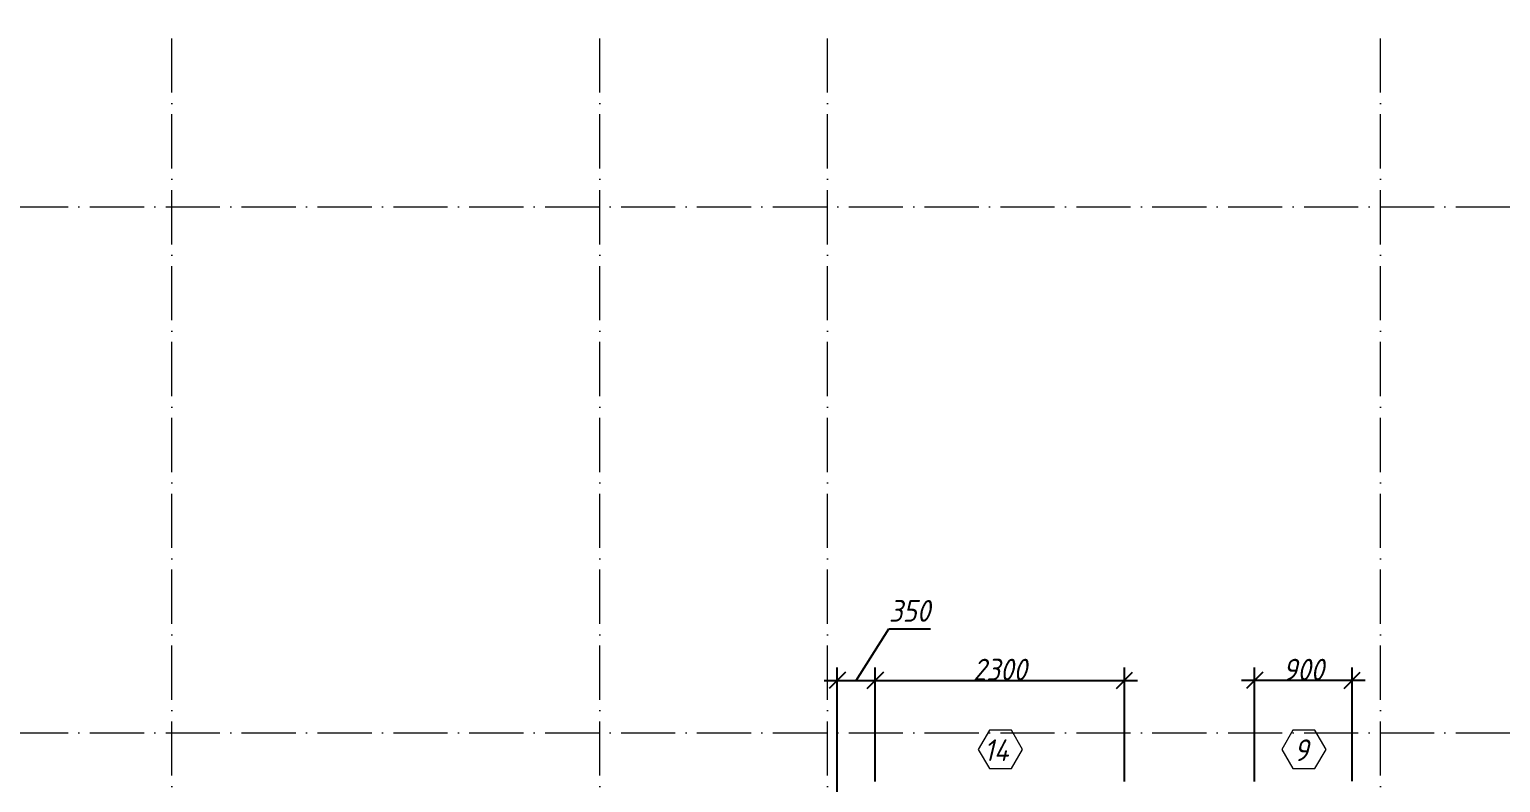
# Model space of a CAD drawing. Header units: millimetres. Extents: x -269418 to 201924, y -5890 to 98643.
# Drawn here: x 93347 to 106919, y 21690 to 28637 of the extents above; entities that cross this region are included whole.
import ezdxf

# ---------------------------------------------------------------- set-up
doc = ezdxf.new("R2010")
doc.units = ezdxf.units.MM
doc.linetypes.add('50_200_ШТРИХ_1Т_ш5_п1_п1_', pattern=[700, 500, -100, 0, -100])
for name, color, linetype, lineweight in [('A-ANNO-DIMS', 7, 'Continuous', 9), ('A-GLAZ-IDEN', 7, 'Continuous', 9), ('Оси-1', 7, '50_200_ШТРИХ_1Т_ш5_п1_п1_', 9)]:
    doc.layers.add(name, color=color, linetype=linetype, lineweight=lineweight)
doc.styles.add('ISOCPEUR_I_2', font='isocpeui.ttf', dxfattribs={"width": 0.9, "height": 200})
doc.dimstyles.new('ISO-2_0_0_9К_СРЕДНИЙ_1', dxfattribs={"dimscale": 304.8, "dimtxt": 199.196235, "dimasz": 0.492126, "dimexe": 0.393701, "dimexo": 0, "dimgap": 0, "dimtad": 1, "dimdec": 0, "dimzin": 0, "dimdsep": 46, "dimtxsty": 'ISOCPEUR_I_2', "dimblk1": 'OBLIQUE', "dimblk2": 'OBLIQUE', "dimsah": 1, "dimcen": 0.09, "dimdle": 0.393701, "dimazin": 0, "dimtfac": 1, "dimtdec": 4, "dimtix": 1, "dimtmove": 1, "dimatfit": 3, "dimfxl": 1, "dimtvp": 1, "dimtolj": 1, "dimtzin": 0, "dimarcsym": 2})
doc.dimstyles.new('ISO-2_0_0_9К_СРЕДНИЙ_2', dxfattribs={"dimscale": 304.8, "dimtxt": 199.196235, "dimasz": 0.492126, "dimexe": 0.393701, "dimexo": 0, "dimgap": 0, "dimtad": 1, "dimdec": 0, "dimzin": 0, "dimdsep": 46, "dimtxsty": 'ISOCPEUR_I_2', "dimblk1": 'OBLIQUE', "dimblk2": 'OBLIQUE', "dimsah": 1, "dimcen": 0.09, "dimdle": 0.393701, "dimazin": 0, "dimtfac": 1, "dimtdec": 4, "dimtix": 1, "dimtmove": 0, "dimatfit": 3, "dimfxl": 1, "dimtvp": 1, "dimtolj": 1, "dimtzin": 0, "dimarcsym": 2})

# ---------------------------------------------------------------- blocks, each defined once
blk = doc.blocks.new('AAR_СКБ_Марка_Окна_Перемычка и проем - Марка проема-25443838-АР1_1_Кладочный план 3 этажа')
at = {"layer": 'A-GLAZ-IDEN'}
for p, q in [((-0.97, -0.98), (-1.99, -2.75)), ((1.07, -0.98), (-0.97, -0.98)), ((2.09, -2.75), (1.07, -0.98)), ((-1.99, -2.75), (-0.97, -4.51)), ((1.07, -4.51), (2.09, -2.75)), ((-0.97, -4.51), (1.07, -4.51))]:
    blk.add_line(p, q, dxfattribs=at)
blk = doc.blocks.new('_Oblique')
at = {"color": 0, "linetype": 'ByBlock', "lineweight": -2}
blk.add_line((-0.5, -0.5), (0.5, 0.5), dxfattribs=at)
blk = doc.blocks.new('DIMBLOCK272-АР1_1_Кладочный план 3 этажа')
at = {"layer": 'A-ANNO-DIMS', "color": 0, "lineweight": -2, "transparency": 16777216}
for p, q in [((100975, 22632), (101276, 23107)), ((101276, 23107), (101659, 23107)), ((100800, 21400), (100800, 22752)), ((101150, 21700), (101150, 22752)), ((100680, 22632), (101270, 22632))]:
    blk.add_line(p, q, dxfattribs=at)
at = {"layer": 'Defpoints', "color": 0, "transparency": 16777216}
for p in [(101150, 22632), (101150, 21700), (100800, 21400)]:
    blk.add_point(p, dxfattribs=at)
at = {"layer": 'A-ANNO-DIMS', "color": 0, "lineweight": -2, "transparency": 16777216, "xscale": 150, "yscale": 150, "zscale": 150, "rotation": 180}
blk.add_blockref('_Oblique', (100800, 22632), dxfattribs=at)
at = {"layer": 'A-ANNO-DIMS', "color": 0, "lineweight": -2, "transparency": 16777216, "xscale": 150, "yscale": 150, "zscale": 150}
blk.add_blockref('_Oblique', (101150, 22632), dxfattribs=at)
at = {"layer": 'A-ANNO-DIMS', "color": 0, "transparency": 16777216, "insert": (101276, 23374), "char_height": 200, "width": 455.09, "attachment_point": 1, "line_spacing_factor": 1.149209, "style": 'ISOCPEUR_I_2'}
blk.add_mtext('\\A1;350', dxfattribs=at)
blk = doc.blocks.new('DIMBLOCK273-АР1_1_Кладочный план 3 этажа')
at = {"layer": 'A-ANNO-DIMS', "color": 0, "lineweight": -2, "transparency": 16777216}
for p, q in [((101150, 21700), (101150, 22752)), ((103450, 21700), (103450, 22752)), ((101030, 22632), (103570, 22632))]:
    blk.add_line(p, q, dxfattribs=at)
at = {"layer": 'Defpoints', "color": 0, "transparency": 16777216}
for p in [(103450, 22632), (101150, 21700), (103450, 21700)]:
    blk.add_point(p, dxfattribs=at)
at = {"layer": 'A-ANNO-DIMS', "color": 0, "lineweight": -2, "transparency": 16777216, "xscale": 150, "yscale": 150, "zscale": 150, "rotation": 180}
blk.add_blockref('_Oblique', (101150, 22632), dxfattribs=at)
at = {"layer": 'A-ANNO-DIMS', "color": 0, "lineweight": -2, "transparency": 16777216, "xscale": 150, "yscale": 150, "zscale": 150}
blk.add_blockref('_Oblique', (103450, 22632), dxfattribs=at)
at = {"layer": 'A-ANNO-DIMS', "color": 0, "transparency": 16777216, "insert": (102300, 22732), "char_height": 200, "width": 606.78, "attachment_point": 5, "style": 'ISOCPEUR_I_2'}
blk.add_mtext('\\A1;2300', dxfattribs=at)
blk = doc.blocks.new('DIMBLOCK274-АР1_1_Кладочный план 3 этажа')
at = {"layer": 'A-ANNO-DIMS', "color": 0, "lineweight": -2, "transparency": 16777216}
for p, q in [((104650, 21700), (104650, 22752)), ((105550, 21703), (105550, 22752)), ((105670, 22632), (104530, 22632))]:
    blk.add_line(p, q, dxfattribs=at)
at = {"layer": 'Defpoints', "color": 0, "transparency": 16777216}
for p in [(104650, 22632), (104650, 21700), (105550, 21703)]:
    blk.add_point(p, dxfattribs=at)
at = {"layer": 'A-ANNO-DIMS', "color": 0, "lineweight": -2, "transparency": 16777216, "xscale": 150, "yscale": 150, "zscale": 150, "rotation": 180}
blk.add_blockref('_Oblique', (104650, 22632), dxfattribs=at)
at = {"layer": 'A-ANNO-DIMS', "color": 0, "lineweight": -2, "transparency": 16777216, "xscale": 150, "yscale": 150, "zscale": 150}
blk.add_blockref('_Oblique', (105550, 22632), dxfattribs=at)
at = {"layer": 'A-ANNO-DIMS', "color": 0, "transparency": 16777216, "insert": (105100, 22732), "char_height": 200, "width": 455.09, "attachment_point": 5, "style": 'ISOCPEUR_I_2'}
blk.add_mtext('\\A1;900', dxfattribs=at)

msp = doc.modelspace()

# ---------------------------------------------------------------- linework, layer by layer
at = {"layer": 'Оси-1'}
for p, q in [((94660, -4150), (94660, 28636.9)), ((98610, -4150), (98610, 28636.9)), ((100710, -4150), (100710, 28636.9)), ((105810, -4150), (105810, 28636.9)), ((-6210, 27000), (125951.6, 27000)), ((-6210, 22150), (125951.6, 22150))]:
    msp.add_line(p, q, dxfattribs=at)

# ---------------------------------------------------------------- block references
at = {"layer": 'A-GLAZ-IDEN', "xscale": 99.99999999999993, "yscale": 99.99999999999993, "zscale": 99.99999999999993}
for p in [(102300, 22270.9), (105100.2, 22270.9)]:
    msp.add_blockref('AAR_СКБ_Марка_Окна_Перемычка и проем - Марка проема-25443838-АР1_1_Кладочный план 3 этажа', p, dxfattribs=at)

# ---------------------------------------------------------------- texts
at = {"layer": 'A-GLAZ-IDEN', "char_height": 200, "attachment_point": 1, "style": 'ISOCPEUR_I_2'}
for s, insert, width in [('14', (102154, 22088.3), 303.038), ('\\fISOCPEUR|b0|i1|c204|p34|;\\W.9;9', (105014, 22088.3), 158.734)]:
    msp.add_mtext(s, dxfattribs=dict(at, insert=insert, width=width))

# ---------------------------------------------------------------- dimensions: what is measured, and where the dimension line sits
at = {"layer": 'A-ANNO-DIMS'}
dim = msp.add_linear_dim(base=(101150, 22631.6), p1=(100800, 21400), p2=(101150, 21700), dimstyle='ISO-2_0_0_9К_СРЕДНИЙ_1', override={"dimpost": '<>', "dimfxl": 460.977212}, dxfattribs=at)
dim.commit()
dim.dimension.update_dxf_attribs({"geometry": 'DIMBLOCK272-АР1_1_Кладочный план 3 этажа', "text_midpoint": (101276.3, 23107.1), "dimtype": 160})
for base, p1, p2, override, picture, middle in [((103450, 22631.6), (101150, 21700), (103450, 21700), {"dimpost": '<>', "dimfxl": 2300}, 'DIMBLOCK273-АР1_1_Кладочный план 3 этажа', (102300, 22731.6)), ((104650.2, 22631.6), (105550, 21703), (104650.2, 21700), {"dimpost": '<>', "dimfxl": 899.788202}, 'DIMBLOCK274-АР1_1_Кладочный план 3 этажа', (105100.1, 22731.6))]:
    dim = msp.add_linear_dim(base=base, p1=p1, p2=p2, dimstyle='ISO-2_0_0_9К_СРЕДНИЙ_2', override=override, dxfattribs=at)
    dim.commit()
    dim.dimension.update_dxf_attribs({"geometry": picture, "text_midpoint": middle})

doc.saveas('drawing.dxf')
